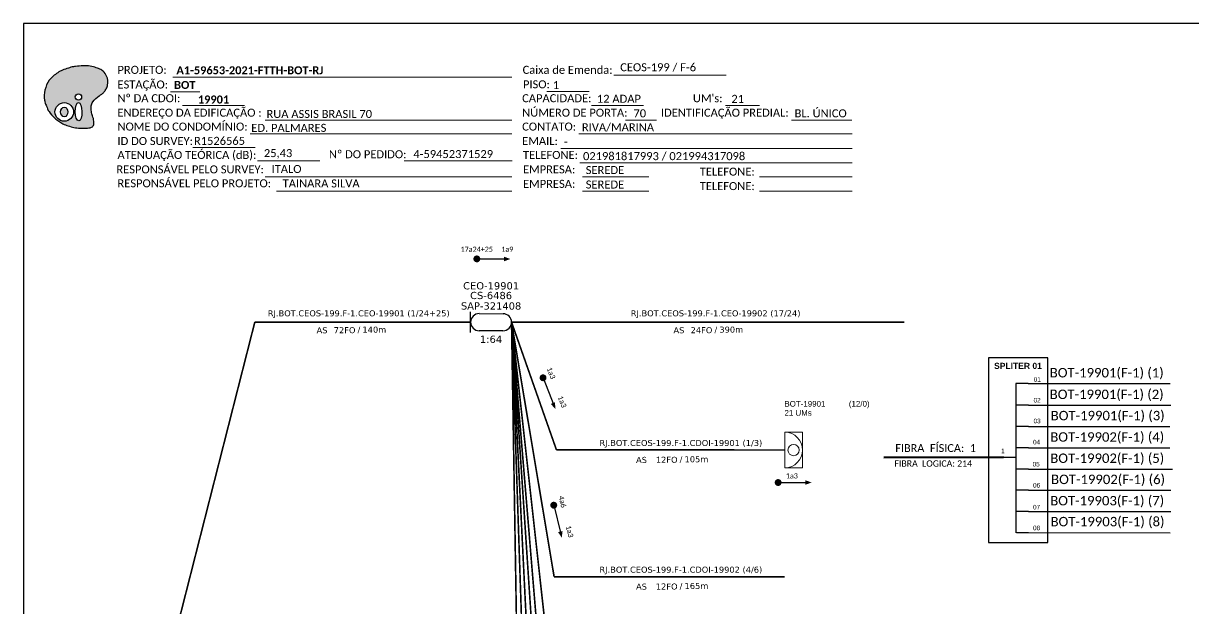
# Model space of a CAD drawing. Extents: x -89 to 749, y 705 to 1299.
# Drawn here: x -89.3 to 172.8, y 1168 to 1299 of the extents above; entities that cross this region are included whole.
import ezdxf
from ezdxf.enums import TextEntityAlignment as Align

# ---------------------------------------------------------------- set-up
doc = ezdxf.new("R2010")
doc.units = 0
for name, color, linetype, lineweight in [("20.0-LEGENDA DOS CDO'S", 1, 'Continuous', 0), ('20.1-CDO_INTERIOR', 1, 'Continuous', 0), ('40.1-ETIQUETAS', 1, 'Continuous', 20)]:
    doc.layers.add(name, color=color, linetype=linetype, lineweight=lineweight)
for name, color, linetype in [('20.4-CEOS', 1, 'Continuous'), ('CAP a instalar', 1, 'Continuous'), ('SETA', 7, 'Continuous'), ('texto', 255, 'Continuous'), ('UNIFILAR', 7, 'Continuous')]:
    doc.layers.add(name, color=color, linetype=linetype)
doc.styles.add('ARIAL', font='arial.ttf')
doc.styles.add('siredit', font='verdana.ttf')
doc.styles.get("Standard").update_dxf_attribs({"font": 'arial.ttf'})
doc.styles.add('WMF-Calibri0', font='calibri.ttf')
doc.styles.add('WMF-Calibri1', font='calibrib.ttf')
doc.linetypes.add('FENCELINE1', pattern='A,0.25,-0.1,[133,ltypeshp.shx,S=0.1,R=0,X=-0.1,Y=0],-0.1,1', length=1.45)

# ---------------------------------------------------------------- blocks, each defined once
blk = doc.blocks.new('OI')
h = blk.add_hatch(color=40)
edge = h.paths.add_edge_path()
edge.add_spline(control_points=[(4.352419702950127, -0.6712759720847714), (3.924115752848461, -0.9915029685596106), (3.259381865687179, -1.500698829921178), (2.812477989493668, -2.594763842551949), (2.897620153085453, -3.503477074728932), (3.058319510024647, -4.273537287510011), (3.31256017573575, -4.850776572338021), (3.374319546476701, -5.386617152055612), (3.40373478638643, -5.881418795735535), (3.203556863798093, -6.395456820980147), (2.54040674550884, -6.612094221073558), (1.652141110328765, -6.633251194432177), (0.5504409367210052, -6.670844676145138), (-0.5591961455999713, -6.424414889548825), (-1.608183129908948, -6.140502192816481), (-2.774697610003917, -5.605051963396024), (-3.918812940678667, -4.767945078591104), (-4.891027295321181, -3.696022096142838), (-5.341519274570906, -2.648111499301897), (-5.601855179603182, -1.940823267118849), (-5.845189685200991, -0.9558993654544832), (-5.707762275863855, 0.4682888211259506), (-5.097642077570273, 2.023349581494928), (-4.143343415207334, 3.01628683071891), (-3.29790337558995, 3.614532800154741), (-2.366475374024266, 4.158047617166403), (-1.364272336810055, 4.441945920877722), (-0.5615272271484302, 4.704058582470099), (0.7939944845060355, 4.853146434422466), (2.235070974699946, 4.967911457819085), (3.789711588355888, 4.572881902536379), (4.666137906037339, 4.210020552204397), (5.436098154557043, 3.650312278273106), (5.761948681162404, 2.994656724675468), (6.034585585907428, 2.213775269688841), (6.009808082014704, 1.455541098135563), (5.718042820068033, 0.6359933999344543), (5.313400224373256, 0.0750211537648235), (4.875050523754715, -0.3768521848496249), (4.507941044630717, -0.5549984263785248), (4.352419702950127, -0.6712759720847714)], knot_values=[0, 0, 0, 0, 1.604339872500801, 2.417190916820825, 3.4275953858818, 4.282807915804913, 4.776746146191369, 5.304181770748566, 5.888771497486102, 6.258406050447018, 6.858137058748512, 7.791289582546336, 8.986194879479926, 10.12424202223405, 11.18785698458849, 12.24290818547195, 13.95378441239277, 15.41416060145544, 16.51539074843153, 17.34918828129177, 17.67585288929998, 19.55202082369303, 21.51553059940301, 22.5686375333085, 23.63245026583211, 24.62108363093478, 25.78271769349368, 26.7453467966967, 27.14265309212063, 29.870543205723, 31.00464861129232, 31.9215319142548, 32.70958935288631, 33.8013910221095, 34.04247085086502, 35.19233337509274, 35.97146113351405, 36.62887121321, 37.25435925468828, 37.83691071008289, 37.83691071008289, 37.83691071008289, 37.83691071008289], degree=3, periodic=0)
h.paths.add_polyline_path([(1.129417951625206, -0.8737795733348717, -1), (-0.0445971396300624, -0.8737795733348717, -1)], flags=16)
edge = h.paths.add_edge_path(flags=16)
edge.add_ellipse((0.56219141516479, -3.586262332308107), major_axis=(-0.02268085786554877, 1.710246984485785), ratio=0.3613047418081332, start_angle=0, end_angle=359.9999999999999)
h.paths.add_polyline_path([(-0.3621758253683389, -3.620028578179783, -1), (-3.797581263575081, -3.620028578179783, -1)], flags=16)
edge = h.paths.add_edge_path(flags=0)
edge.add_ellipse((-2.079878544471709, -3.620028578179783), major_axis=(0, 0.8845587771671666), ratio=0.7582943452177149, start_angle=0, end_angle=360)
at = {"color": 40}
for centre, radius in [((-2.079878544471709, -3.620028578179783), 1.71770271910337), ((0.5424104059975721, -0.8737795733348717), 0.5870075456276344)]:
    blk.add_circle(centre, radius, dxfattribs=at)
blk.add_ellipse((0.56219141516479, -3.586262332308107), major_axis=(-0.02268085786554747, 1.710246984485719), ratio=0.3613047418081323, dxfattribs=at)
blk.add_ellipse((-2.079878544471709, -3.620028578179783), major_axis=(0, 0.8845587771671666), ratio=0.7582943452177149, start_param=-3.141592653589792, end_param=3.141592653589792, dxfattribs=at)
at = {"color": 40, "start_tangent": (-0.8008975356961701, -0.5988014172626867), "end_tangent": (-0.8008975356961701, -0.5988014172626867)}
blk.add_spline([(4.352419702950127, -0.6712759720847714), (3.195715068262444, -1.783004722539629), (2.897004975372082, -2.538980317818726), (2.922427632545378, -3.549064908138091), (3.11944884785592, -4.381273482988802), (3.284845839634753, -4.846696742557782), (3.367467724334828, -5.367620885039825), (3.354757271305087, -5.952072416812001), (3.202224830491132, -6.288767467624978), (2.662005623351006, -6.549229538866112), (1.732598946122408, -6.632757145040017), (0.5377612012316888, -6.620051554758077), (-0.5808103232534167, -6.410411282525133), (-1.601602329721089, -6.111646378836753), (-2.561285749098686, -5.67330773000762), (-3.946789045007307, -4.669575653769554), (-4.893762011354708, -3.557846903314469), (-5.365989882126965, -2.563005873463537), (-5.639277317844031, -1.775267145659056), (-5.715543538250557, -1.45763019920909), (-5.626565989256932, 0.4164266606059357), (-4.844587258720792, 2.217504089340678), (-4.125749281802172, 2.987118393508266), (-3.267753864447484, 3.61603921020756), (-2.401994012467155, 4.093381654678211), (-1.302489480862248, 4.468192914217439), (-0.3725285763989348, 4.71684428964741), (0.0215138542212401, 4.767666088655602), (2.749216299421759, 4.799663625071756), (3.849960618963931, 4.526612322314946), (4.689438892891332, 4.157896688180386), (5.312279984731532, 3.675088754424365), (5.853457926188213, 2.726849691424291), (5.929724146595192, 2.498151314828332), (5.936079810888286, 1.348306355646997), (5.669057857149737, 0.6163641856880134), (5.294082419409762, 0.0763813767231625), (4.842645512173502, -0.3565620477762366), (4.352419702950127, -0.6712759720847714)], degree=3, dxfattribs=at)
blk = doc.blocks.new('CARIMBO')
at = {"color": 7, "lineweight": 0}
for points in [[(35.66471832577918, -16.78595427051357), (111.6366433491248, -16.78595427051357)], [(134.4756121066066, -16.29534534774859), (159.6094163852786, -16.29534534774859)], [(35.14850983938868, -20.06493532826585), (41.69847490891061, -20.06493532826585)], [(119.4342196304015, -20.02280253698893), (128.9158568747253, -20.02280253698893)], [(37.81000762400981, -23.13515663936914), (51.7533540026734, -23.13515663936914)], [(129.4824049556755, -23.13515663936914), (141.0993914069377, -23.13515663936914)], [(159.4244436713316, -23.13515663936914), (167.0887523463161, -23.13515663936914)], [(56.37955917691306, -26.37200490584451), (111.6366433491248, -26.37200490584451)], [(137.066372518304, -26.37200490584451), (144.0114175897852, -26.37200490584451)], [(174.2391083118628, -26.37200490584451), (187.7966850876128, -26.37200490584451)], [(52.96901286363845, -29.48435900822483), (111.6366433491248, -29.48435900822483)], [(126.5971999784606, -29.48435900822483), (187.8252362844778, -29.48435900822483)], [(40.12931037379713, -32.54842461920316), (54.07265675245981, -32.54842461920316)], [(122.5579130103606, -32.7212072747003), (187.8252362844778, -32.7212072747003)], [(54.66519152064211, -35.51602187663696), (68.6085378993057, -35.51602187663696)], [(126.8445031652473, -35.95805554117567), (187.8252362844778, -35.95805554117567)], [(56.37955917691306, -39.07040964355576), (111.6366433491248, -39.07040964355576)], [(127.4526453203753, -39.07040964355576), (142.2515575816524, -39.07040964355576)], [(167.0554538983006, -39.07040964355576), (187.8252362844778, -39.07040964355576)], [(58.86944245881659, -42.30725791003124), (111.6366433491248, -42.30725791003124)], [(127.4526453203753, -42.30725791003124), (142.2515575816524, -42.30725791003124)], [(167.0554538983006, -42.30725791003124), (187.8252362844778, -42.30725791003124)]]:
    blk.add_lwpolyline(points, dxfattribs=at)
at = {"color": 7, "xscale": 1.213923925163967, "yscale": 1.213923925163967, "zscale": 1.213923925163967, "rotation": 0.1532896023949059}
blk.add_blockref('OI', (13.86064372473447, -20.16081004027546), dxfattribs=at)
at = {"color": 7, "lineweight": 0, "style": 'WMF-Calibri0'}
for s, p in [('PROJETO:', (23.26411152758737, -16.03898928594219)), ('Caixa de Emenda:', (114.019383223992, -16.03898928594219)), ('ESTAÇÃO:', (23.26411152758737, -19.31797034369458)), ('PISO:', (114.0902684085968, -19.27583755241767)), ('Nº DA CDOI:', (23.26411152758737, -22.38819165479788)), ('CAPACIDADE:', (113.9104579965951, -22.38819165479788)), ("UM's:", (152.1547894428747, -22.38819165479788)), ('ENDEREÇO DA EDIFICAÇÃO :', (23.26411152758737, -25.62503992127324)), ('NÚMERO DE PORTA:', (113.9104579965951, -25.62503992127324)), ('IDENTIFICAÇÃO PREDIAL:', (144.9934328708498, -25.62503992127324)), ('NOME DO CONDOMÍNIO:', (23.26411152758737, -28.73739402365345)), ('CONTATO:', (113.9104579965951, -28.73739402365345)), ('ID DO SURVEY:', (23.26411152758737, -31.97424229012893)), ('EMAIL:', (113.9104579965951, -31.97424229012893)), ('ATENUAÇÃO TEÓRICA (dB):', (23.26411152758737, -35.08659639250925)), ('TELEFONE:', (114.092746456985, -35.08659639250925)), ('RESPONSÁVEL PELO SURVEY:', (23.02177706110069, -38.32344465898473)), ('EMPRESA:', (114.092746456985, -38.32344465898473)), ('RESPONSÁVEL PELO PROJETO:', (23.26411152758737, -41.43579876136471)), ('TELEFONE:', (153.6960943270597, -38.82787422359218)), ('EMPRESA:', (114.092746456985, -41.5602929254602)), ('TELEFONE:', (153.6960943270597, -42.06472249006765))]:
    blk.add_text(s, height=1.792715962971007, dxfattribs=at).set_placement(p)
at = {"color": 7, "lineweight": 0, "flags": 8}
for tag, p, style in [('PROJ', (36.45932925052784, -16.13455413835982), 'WMF-Calibri1'), ('CEOS-XX', (135.8742178945085, -15.45587154045222), 'WMF-Calibri0'), ('EST', (35.94312076413735, -19.41353519611221), 'WMF-Calibri1'), ('PISO_PTR', (120.7849113901812, -19.42375161468328), 'WMF-Calibri0'), ('CAPAC.', (130.6569082044116, -22.51548958389083), 'WMF-Calibri0'), ("UC'S", (160.7751354311113, -22.53610571706349), 'WMF-Calibri0'), ('LOGRADOURO', (56.64517196820088, -25.91233136994379), 'WMF-Calibri0'), ('N°', (138.8451201973057, -25.77295398353886), 'WMF-Calibri0'), ('N°PREDIO', (174.9422599233294, -25.77295398353886), 'WMF-Calibri0'), ('NOME_DO_COND.', (53.23462565492628, -29.02468547232411), 'WMF-Calibri0'), ('NOME_DO_CONTATO', (127.3003515899272, -28.88530808591918), 'WMF-Calibri0'), ('_ID_', (40.39492316508586, -31.93881567925018), 'WMF-Calibri0'), ('EMAIL', (123.2610646218272, -32.12215635239465), 'WMF-Calibri0'), ('O_POTEN', (56.06379730854314, -34.67654806934058), 'WMF-Calibri0'), ('TELEFONE', (127.5476547767139, -35.35900461887002), 'WMF-Calibri0'), ('RES_SURVEY', (57.77816496481501, -38.23093583625939), 'WMF-Calibri0'), ('EMP_RESP_SURVEY', (128.1557969318419, -38.47135872125011), 'WMF-Calibri0'), ('CONT_RESP_SURVEY', (167.7586055097672, -38.47135872125011), 'WMF-Calibri0'), ('RES_PROJ', (60.26804824671854, -41.46778410273487), 'WMF-Calibri0'), ('EMP_RESP_PROJ', (128.1557969318419, -41.70820698772559), 'WMF-Calibri0'), ('CONT_RESP_PROJ', (167.7586055097681, -41.70820698772559), 'WMF-Calibri0')]:
    blk.add_attdef(tag, p, '', height=1.792715962971007, dxfattribs=dict(at, style=style))
at = {"color": 7, "lineweight": 0, "style": 'WMF-Calibri1', "flags": 8}
blk.add_attdef("N° CDO'S", text='', height=1.792715962971007, dxfattribs=at).set_placement((44.78168081334115, -22.67548310346842), align=Align.CENTER)
blk = doc.blocks.new('ETIQUETA_RS5F')
at = {"layer": '40.1-ETIQUETAS', "color": 0, "style": 'siredit'}
blk.add_text('/', height=1.5, dxfattribs=at).set_placement((1.579685439575143, -1.954241996242686), align=Align.MIDDLE_RIGHT)
for tag, p in [('ETIQUETA_R_PRIMARIA', (1.21386737562608, 4.104300005361877)), ('ETIQUETA_R_SECUNDARIA', (1.21386737562608, 2.104300005361878)), ('F_ATIVAS/F_MORTAS', (1.142685621933026, -4.244905073340547))]:
    blk.add_attdef(tag, text='', height=1.5, dxfattribs=at).set_placement(p, align=Align.MIDDLE_CENTER)
for tag, p in [('TIPO_CABO', (-6.584823890483393, -2.115119524236789)), ('CAP_CABO', (0.3972908086682878, -2.092994078243819))]:
    blk.add_attdef(tag, text='', height=1.5, dxfattribs=at).set_placement(p, align=Align.MIDDLE_RIGHT)
blk.add_attdef('METROS', text='', height=1.5, dxfattribs=at).set_placement((2.142685621933026, -1.954241996242686), align=Align.MIDDLE_LEFT)
for tag, p in [('FUSÃO_1', (0.8484388594359302, -8.387413705695524)), ('FUSÃO_2', (0.8484388594359302, -10.59879640730355)), ('FUSÃO_3', (0.8484388594359302, -12.93303376395936)), ('FUSÃO_4', (0.8484388594359302, -15.14441639748912)), ('FUSÃO_5', (0.8484388594359302, -17.15864981329581))]:
    blk.add_attdef(tag, text='', height=1.5, dxfattribs=at).set_placement(p, align=Align.CENTER)
blk = doc.blocks.new('CDOI_INT')
at = {"layer": '20.1-CDO_INTERIOR', "color": 0, "lineweight": 18}
blk.add_lwpolyline([(4.249981471179524, -4.24998872676845), (4.249981471179524, 4.250011275022914), (-1.852971610105669e-05, 4.250011275022914), (-1.852971610105669e-05, -4.24998872676845)], close=True, dxfattribs=at)
blk.add_circle((2.124981470731825, 1.127412723178622e-05), 1.360000000286616, dxfattribs=at)
blk.add_arc((-1.852971610105669e-05, 1.127412723178622e-05), 4.250000000895675, 270, 90, dxfattribs=at)
at = {"layer": "20.0-LEGENDA DOS CDO'S", "color": 0, "style": 'ARIAL'}
for tag, p, height in [('CDO_N', (-0.08316492233080908, 10.38098629381203), 1.36026264347739), ('SPLITER_1', (21.17675913080774, 10.38098629381203), 1.36026264347739), ('SURVEY', (-0.07814626409873426, 8.200063073254213), 1.360262643477362), ('SPLITER_2', (21.19367802979167, 8.681501830021247), 1.36026264347739), ('SAP', (-0.08316492233080908, 6.22686687745464), 1.36026264347739), ('1:XX', (5.943843487360652, -2.215305510502517), 1.360262643477362), ('UMS', (5.943843487360425, -4.242847191936576), 1.360262643477362)]:
    blk.add_attdef(tag, p, '', height=height, dxfattribs=at)
blk.add_attdef('FIBRAS_UTILIZADAS', text='', height=1.36026264347739, dxfattribs=at).set_placement((15.33943335140287, 10.38098629381203), align=Align.CENTER)

msp = doc.modelspace()

# ---------------------------------------------------------------- linework, layer by layer
msp.add_lwpolyline([(-89.31730141181794, 705.0231007270784), (749.2471410042413, 705.0231007270775), (749.2471410042413, 1299.023100727077), (-89.31730141181794, 1299.023100727078), (-89.31730141181794, 705.0231007270784)])
at = {"color": 7, "lineweight": 0}
msp.add_lwpolyline([(-4.010172526902352, 1268.262613774359), (20.13938130401129, 1268.262613774359)], dxfattribs=at)
for points, const_width in [([(11.86787879492323, 1246.306105815253, 1), (12.6378787949273, 1246.306105815253, 1)], 0.77), ([(26.93812059249677, 1220.04703932675, 1), (27.21832801621923, 1219.32983377763, 1)], 0.7699999999999999), ([(26.93812059249677, 1220.04703932675, 1), (27.21832801621923, 1219.32983377763, 1)], 0.7699999999999999), ([(29.39086821826032, 1191.530097789832, 1), (29.57454956185376, 1190.782326993391, 1)], 0.7699999999999999), ([(29.39086821826032, 1191.530097789832, 1), (29.57454956185376, 1190.782326993391, 1)], 0.7699999999999999)]:
    msp.add_lwpolyline(points, format="xyb", close=True, dxfattribs=dict(const_width=const_width))
at = {"color": 7}
msp.add_lwpolyline([(126.8737102921287, 1182.819528169316), (140.1793102921297, 1182.819528169316), (140.1793102921297, 1224.133416169067), (126.8737102921287, 1224.133416169067)], close=True, dxfattribs=at)
msp.add_lwpolyline([(79.35755475950765, 1196.232649240368, 0.7699999999999999, 0.7699999999999999, 1), (80.12755475533532, 1196.232649507108, 0.7699999999999999, 0.7699999999999999, 1)], format="xyseb", close=True)
at = {"layer": '20.4-CEOS', "color": 5}
for p, q in [((12.76337435617876, 1234.042352913408), (18.11381730507543, 1234.03498332386)), ((18.10856323854074, 1230.220444793565), (12.75812028963907, 1230.227814383113))]:
    msp.add_line(p, q, dxfattribs=at)
msp.add_lwpolyline([(10.85031051065431, 1229.838019490135), (10.85664560489369, 1234.43740187292)], dxfattribs=at)
for centre, start, end in [((12.76074732291141, 1232.135083648271), 89.92108202736512, 269.9210820272148), ((18.11119027180808, 1232.127714058723), 269.9210820273651, 89.92108202736512)]:
    msp.add_arc(centre, 1.907271074343831, start, end, dxfattribs=at)
at = {"layer": 'CAP a instalar', "color": 7, "linetype": 'FENCELINE1', "ltscale": 7, "const_width": 0.3592512}
for points in [[(-37.47933676885231, 1232.156916677883), (-58.55782596788293, 1149.374971483868)], [(-37.47933676885231, 1232.156916677883), (10.85347805777411, 1232.137710681528)], [(20.01824505538372, 1232.156436932515), (108.0153378784174, 1232.137710681528)]]:
    msp.add_lwpolyline(points, dxfattribs=at)
at = {"layer": 'CAP a instalar', "color": 251, "linetype": 'FENCELINE1', "ltscale": 7, "const_width": 0.3592512}
for points in [[(20.01824505538372, 1232.156436932515), (29.49169680744291, 1089.728606116993)], [(20.01824505538372, 1232.156436932515), (28.4657706475312, 1061.172703485993)], [(20.01824505538372, 1232.156436932515), (26.7421106501809, 1032.680636045709)], [(29.5626328915917, 1175.140962696009), (20.01824505538372, 1232.156436932515)], [(20.01824505538372, 1232.156436932515), (23.79036388564833, 1004.245972651022)], [(20.02949901654262, 1232.074633141042), (29.49169680744291, 1118.345408928711)], [(29.52519550075209, 1146.648895255724), (20.02949901654262, 1232.074633141042)], [(81.22579148762435, 1175.140962696009), (29.5626328915917, 1175.140962696009)]]:
    msp.add_lwpolyline(points, dxfattribs=at)
at = {"layer": 'CAP a instalar', "color": 10, "linetype": 'FENCELINE1', "ltscale": 7, "const_width": 0.3592512}
for points in [[(30.07584709640201, 1203.570777744974), (20.01824505538372, 1232.156436932515)], [(30.07584709640201, 1203.570777744974), (81.22579148762435, 1203.509588239516)]]:
    msp.add_lwpolyline(points, dxfattribs=at)
at = {"layer": 'SETA'}
for points in [[(12.25287879492527, 1246.306105815253), (18.87250278519338, 1246.306105815253)], [(27.07822430436551, 1219.68843655219), (29.48714350474376, 1213.522681930208)], [(27.07822430436551, 1219.68843655219), (29.48714350474376, 1213.522681930208)], [(79.74255475738579, 1196.232649373738), (86.36217871207833, 1196.232649373738)], [(29.48270889006227, 1191.156212391607), (31.06180165446705, 1184.727690958661)], [(29.48270889006227, 1191.156212391607), (31.06180165446705, 1184.727690958661)]]:
    msp.add_lwpolyline(points, dxfattribs=at)
for points in [[(18.34127279650471, 1246.791963858144), (19.75209113742, 1246.278630524808), (18.34127279650471, 1245.765297191472)], [(29.78145377774541, 1214.208001522697), (29.81672164453545, 1212.707109894453), (28.82517971225008, 1213.834391624413)], [(29.78145377774541, 1214.208001522697), (29.81672164453545, 1212.707109894453), (28.82517971225008, 1213.834391624413)], [(85.83094872629778, 1196.756172226005), (87.24176705961924, 1196.242838895419), (85.83094872629778, 1195.729505564849)], [(31.44348745213784, 1185.368469728985), (31.28152035202498, 1183.875926208468), (30.44645972354607, 1185.123561270874)], [(31.44348745213784, 1185.368469728985), (31.28152035202498, 1183.875926208468), (30.44645972354607, 1185.123561270874)]]:
    msp.add_solid(points, dxfattribs=at)
at = {"layer": 'UNIFILAR', "color": 7, "linetype": 'Continuous'}
for p, q in [((133.0100682477785, 1218.401553268562), (133.0100682477785, 1184.96152993206)), ((135.7180208803189, 1218.401553268562), (133.0100682477785, 1218.401553268562)), ((135.8549902921278, 1213.5630259324), (133.1470376594346, 1213.5630259324)), ((135.8549902921278, 1208.79518593281), (133.1470376594346, 1208.79518593281)), ((135.8549902921278, 1204.005169932068), (133.1470376594346, 1204.005169932068)), ((130.2001102921288, 1201.902193779495), (132.9983280124134, 1201.902193779495)), ((135.8549902921278, 1199.259505932397), (133.1470376594346, 1199.259505932397)), ((135.8549902921278, 1194.511825932165), (133.1470376594346, 1194.511825932165)), ((135.8549902921278, 1189.746001931903), (133.1470376594346, 1189.746001931903)), ((135.8549902921278, 1184.990257931936), (133.1470376594346, 1184.990257931936))]:
    msp.add_line(p, q, dxfattribs=at)
at = {"layer": 'UNIFILAR', "color": 10, "linetype": 'Continuous'}
for p, q in [((135.7180208803189, 1218.401553268562), (167.5751457499082, 1218.391782901068)), ((135.8549902921278, 1213.5630259324), (167.7121151617121, 1213.553255564906)), ((135.8549904346347, 1208.804956300303), (167.4736042091475, 1208.799101278561)), ((135.8549904346347, 1204.014940299562), (167.4736042091475, 1204.00908527782)), ((135.8549902921278, 1199.259505932397), (168.0737638501928, 1199.253421379019)), ((135.8538842423089, 1194.494143740034), (167.7121151617173, 1194.488309945958)), ((135.8549904346347, 1189.755772299397), (167.7121151617173, 1189.752358415206)), ((135.8549904346347, 1185.008092299165), (167.5751457499082, 1185.002278011845))]:
    msp.add_line(p, q, dxfattribs=at)
at = {"layer": 'UNIFILAR', "color": 1, "linetype": 'Continuous', "lineweight": 60}
msp.add_line((130.2001102921288, 1201.902193779495), (103.4154099051112, 1201.817257194818), dxfattribs=at)

# ---------------------------------------------------------------- block references
ref = msp.add_blockref('CARIMBO', (-91.50984632542486, 1303.768187169149))
ref.add_attrib('PROJ', 'A1-59653-2021-FTTH-BOT-RJ', (-55.05051707489793, 1287.633633030789), dxfattribs={"color": 7, "lineweight": 0, "height": 1.792715962971008, "style": 'WMF-Calibri1'})
ref.add_attrib('EST', 'BOT', (-55.56672556128569, 1284.354651973037), dxfattribs={"color": 7, "lineweight": 0, "height": 1.792715962971008, "style": 'WMF-Calibri1'})
ref.add_attrib("N° CDO'S", '19901', dxfattribs={"color": 7, "lineweight": 0, "height": 1.792715962971008, "style": 'WMF-Calibri1'}).set_placement((-46.72816551208189, 1281.09270406568), align=Align.CENTER)
ref.add_attrib('LOGRADOURO', 'RUA ASSIS BRASIL 70', (-34.86467435722398, 1277.855855799205), dxfattribs={"color": 7, "lineweight": 0, "height": 1.792715962971008, "style": 'WMF-Calibri0'})
ref.add_attrib('NOME_DO_COND.', 'ED. PALMARES', (-38.27522067049676, 1274.743501696825), dxfattribs={"color": 7, "lineweight": 0, "height": 1.792715962971008, "style": 'WMF-Calibri0'})
ref.add_attrib('_ID_', 'R1526565 ', (-51.11492316033718, 1271.829371489899), dxfattribs={"color": 7, "lineweight": 0, "height": 1.792715962971008, "style": 'WMF-Calibri0'})
ref.add_attrib('O_POTEN', '25,43', (-35.44604901688172, 1269.091639099808), dxfattribs={"color": 7, "lineweight": 0, "height": 1.792715962971008, "style": 'WMF-Calibri0'})
ref.add_attrib('RES_SURVEY', 'ITALO', (-33.73168136060804, 1265.537251332889), dxfattribs={"color": 7, "lineweight": 0, "height": 1.792715962971008, "style": 'WMF-Calibri0'})
ref.add_attrib('RES_PROJ', 'TAINARA SILVA', (-31.24179807870632, 1262.300403066414), dxfattribs={"color": 7, "lineweight": 0, "height": 1.792715962971008, "style": 'WMF-Calibri0'})
ref.add_attrib('CEOS-XX', 'CEOS-199 / F-6', (44.36437156908551, 1288.312315628696), dxfattribs={"color": 7, "lineweight": 0, "height": 1.792715962971008, "style": 'WMF-Calibri0'})
ref.add_attrib('CAPAC.', '12 ADAP', (39.14706187898673, 1281.252697585258), dxfattribs={"color": 7, "lineweight": 0, "height": 1.792715962971008, "style": 'WMF-Calibri0'})
ref.add_attrib("UC'S", '21', (69.2652891056864, 1281.232081452086), dxfattribs={"color": 7, "lineweight": 0, "height": 1.792715962971008, "style": 'WMF-Calibri0'})
ref.add_attrib('PISO_PTR', '1', (29.27506506475811, 1284.344435554465), dxfattribs={"color": 7, "lineweight": 0, "height": 1.792715962971008, "style": 'WMF-Calibri0'})
ref.add_attrib('N°', '70', (47.33527387188269, 1277.995233185611), dxfattribs={"color": 7, "lineweight": 0, "height": 1.792715962971008, "style": 'WMF-Calibri0'})
ref.add_attrib('N°PREDIO', 'BL. ÚNICO', (83.43241359790454, 1277.995233185611), dxfattribs={"color": 7, "lineweight": 0, "height": 1.792715962971008, "style": 'WMF-Calibri0'})
ref.add_attrib('NOME_DO_CONTATO', 'RIVA/MARINA', (35.79050526450419, 1274.88287908323), dxfattribs={"color": 7, "lineweight": 0, "height": 1.792715962971008, "style": 'WMF-Calibri0'})
ref.add_attrib('EMAIL', '-', (31.75121829640239, 1271.646030816755), dxfattribs={"color": 7, "lineweight": 0, "height": 1.792715962971008, "style": 'WMF-Calibri0'})
ref.add_attrib('TELEFONE', '021981817993 / 021994317098', (36.03780845128904, 1268.40918255028), dxfattribs={"color": 7, "lineweight": 0, "height": 1.792715962971008, "style": 'WMF-Calibri0'})
ref.add_attrib('EMP_RESP_SURVEY', 'SEREDE', (36.64595060641705, 1265.296828447899), dxfattribs={"color": 7, "lineweight": 0, "height": 1.792715962971008, "style": 'WMF-Calibri0'})
ref.add_attrib('EMP_RESP_PROJ', 'SEREDE', (36.64595060641705, 1262.059980181424), dxfattribs={"color": 7, "lineweight": 0, "height": 1.792715962971008, "style": 'WMF-Calibri0'})
at = {"layer": '40.1-ETIQUETAS', "color": 7}
ref = msp.add_blockref('ETIQUETA_RS5F', (-15.26695804394939, 1232.225037307), dxfattribs=dict(at, xscale=0.8981279884491232, yscale=0.8981279884491232, zscale=0.8981279884491232))
ref.add_attrib('ETIQUETA_R_SECUNDARIA', 'RJ.BOT.CEOS-199.F-1.CEO-19901 (1/24+25)', dxfattribs={"color": 0, "height": 1.347191983484655, "style": 'siredit'}).set_placement((-14.20430584706418, 1234.114968040941), align=Align.MIDDLE_CENTER)
ref.add_attrib('TIPO_CABO', 'AS', dxfattribs={"color": 0, "height": 1.347191983484655, "style": 'siredit'}).set_placement((-21.20852874668225, 1230.325389262261), align=Align.MIDDLE_RIGHT)
ref.add_attrib('CAP_CABO', '72FO', dxfattribs={"color": 0, "height": 1.347191983484655, "style": 'siredit'}).set_placement((-14.93769611661213, 1230.345260746304), align=Align.MIDDLE_RIGHT)
ref.add_attrib('METROS', '140m', dxfattribs={"color": 0, "height": 1.347191983484655, "style": 'siredit'}).set_placement((-13.37010818410721, 1230.469877874921), align=Align.MIDDLE_LEFT)
ref = msp.add_blockref('ETIQUETA_RS5F', (64.67634434012626, 1232.225037307), dxfattribs=dict(at, xscale=0.8981279884491232, yscale=0.8981279884491232, zscale=0.8981279884491232))
ref.add_attrib('ETIQUETA_R_SECUNDARIA', 'RJ.BOT.CEOS-199.F-1.CEO-19902 (17/24)', dxfattribs={"color": 0, "height": 1.347191983484655, "style": 'siredit'}).set_placement((65.73899653701125, 1234.114968040941), align=Align.MIDDLE_CENTER)
ref.add_attrib('TIPO_CABO', 'AS', dxfattribs={"color": 0, "height": 1.347191983484655, "style": 'siredit'}).set_placement((58.7347736373934, 1230.325389262261), align=Align.MIDDLE_RIGHT)
ref.add_attrib('CAP_CABO', '24FO', dxfattribs={"color": 0, "height": 1.347191983484655, "style": 'siredit'}).set_placement((65.00560626746352, 1230.345260746304), align=Align.MIDDLE_RIGHT)
ref.add_attrib('METROS', '390m', dxfattribs={"color": 0, "height": 1.347191983484655, "style": 'siredit'}).set_placement((66.57319419996844, 1230.469877874921), align=Align.MIDDLE_LEFT)
at = {"layer": '40.1-ETIQUETAS', "color": 10}
ref = msp.add_blockref('CDOI_INT', (81.22580882903918, 1203.509588239516), dxfattribs=dict(at, xscale=0.935870511312182, yscale=0.935870511312182, zscale=0.935870511312182))
ref.add_attrib('CDO_N', 'BOT-19901', (81.14797723065186, 1213.224847190234), dxfattribs={"layer": "20.0-LEGENDA DOS CDO'S", "color": 0, "height": 1.273029695670179, "style": 'ARIAL'})
ref.add_attrib('FIBRAS_UTILIZADAS', '(12/0)', (95.5815321628898, 1213.224847190234), dxfattribs={"layer": "20.0-LEGENDA DOS CDO'S", "color": 0, "height": 1.273029695670179, "style": 'ARIAL'})
ref.add_attrib('SURVEY', '21 UMs', (81.15267404492539, 1211.183785460673), dxfattribs={"layer": "20.0-LEGENDA DOS CDO'S", "color": 0, "height": 1.273029695670179, "style": 'ARIAL'})
ref = msp.add_blockref('ETIQUETA_RS5F', (56.88389060018295, 1203.201242254602), dxfattribs=dict(at, xscale=0.8981279836255366, yscale=0.8981279836255366, zscale=0.8981279836255366))
ref.add_attrib('ETIQUETA_R_SECUNDARIA', 'RJ.BOT.CEOS-199.F-1.CDOI-19901 (1/3)', dxfattribs={"color": 0, "height": 1.347191976249275, "style": 'siredit'}).set_placement((57.94654279143998, 1205.091172978392), align=Align.MIDDLE_CENTER)
ref.add_attrib('TIPO_CABO', 'AS ', dxfattribs={"color": 0, "height": 1.347191976249275, "style": 'siredit'}).set_placement((50.94231992944543, 1201.30159422007), align=Align.MIDDLE_RIGHT)
ref.add_attrib('CAP_CABO', '12FO', dxfattribs={"color": 0, "height": 1.347191976249275, "style": 'siredit'}).set_placement((57.21315252584446, 1201.321465704006), align=Align.MIDDLE_RIGHT)
ref.add_attrib('METROS', '105m', dxfattribs={"color": 0, "height": 1.347191976249275, "style": 'siredit'}).set_placement((58.78074044994042, 1201.44608283195), align=Align.MIDDLE_LEFT)
at = {"layer": '40.1-ETIQUETAS', "color": 251}
ref = msp.add_blockref('ETIQUETA_RS5F', (56.88389060018295, 1174.832606159971), dxfattribs=dict(at, xscale=0.8981279836255366, yscale=0.8981279836255366, zscale=0.8981279836255366))
ref.add_attrib('ETIQUETA_R_SECUNDARIA', 'RJ.BOT.CEOS-199.F-1.CDOI-19902 (4/6)', dxfattribs={"color": 0, "height": 1.347191976249275, "style": 'siredit'}).set_placement((57.94654279143998, 1176.722536883761), align=Align.MIDDLE_CENTER)
ref.add_attrib('TIPO_CABO', 'AS ', dxfattribs={"color": 0, "height": 1.347191976249275, "style": 'siredit'}).set_placement((50.94231992944543, 1172.932958125439), align=Align.MIDDLE_RIGHT)
ref.add_attrib('CAP_CABO', '12FO', dxfattribs={"color": 0, "height": 1.347191976249275, "style": 'siredit'}).set_placement((57.21315252584446, 1172.952829609375), align=Align.MIDDLE_RIGHT)
ref.add_attrib('METROS', '165m', dxfattribs={"color": 0, "height": 1.347191976249275, "style": 'siredit'}).set_placement((58.78074044994042, 1173.07744673732), align=Align.MIDDLE_LEFT)

# ---------------------------------------------------------------- texts
at = {"color": 7, "lineweight": 0, "style": 'WMF-Calibri0'}
msp.add_text('Nº DO PEDIDO:', height=1.792715962971007, dxfattribs=at).set_placement((-20.8753713731121, 1268.836796103433))
at = {"insert": (82.81361636652406, 1197.716910522432), "char_height": 1.154999993796828, "width": 19.52626844322663, "attachment_point": 5, "style": 'ARIAL'}
msp.add_mtext('\\C7;\\fCalibri|b0|i0|c0|p34;1a3', dxfattribs=at)
at = {"color": 7, "lineweight": 0, "style": 'WMF-Calibri0', "flags": 8}
msp.add_attdef('4-59452371529', (-1.970447488715763, 1268.872222714312), '4-59452371529', height=1.792715962971007, dxfattribs=at)
at = {"layer": '20.4-CEOS', "color": 5, "style": 'siredit'}
for tag, text, p in [('CEO-19901', 'CEOSXXX', (15.44829911707467, 1241.083413322787)), ('CS-6486', 'CS-XXXX', (15.44531610787209, 1238.917699690744)), ('SAP-321408', 'SAP 321408', (15.44208451452261, 1236.571509881016)), ('1:64', '1:XX', (15.43180970487794, 1229.11182945394))]:
    msp.add_attdef(tag, text=text, height=1.615843554386666, rotation=359.9210820273794, dxfattribs=at).set_placement(p, align=Align.TOP_CENTER)
at = {"layer": 'texto'}
for s, insert, char_height, width, attachment_point in [('\\C7;\\fCalibri|b0|i0|c0|p34;17a24+25', (12.23233164873665, 1248.45577181981), 1.155, 19.5262685480966, 5), ('\\C7;\\fCalibri|b0|i0|c0|p34;1a9', (19.07639884002975, 1248.45577181981), 1.155, 19.5262685480966, 5), ('{\\fArial|b1|i0|c0|p34;\\H1x;\\C10;SPLITER 01}', (133.4666189335074, 1222.341022985375), 1.366962558863639, 13.3056, 5), ('\\pxql;\\C1;\\fCalibri|b0|i0|c0|p34;BOT-19901(F-1) (1)', (140.5895705005356, 1221.873142778392), 2.112231769409179, 51.89510375126397, 1), ('\\C7;\\fArial|b0|i0|;\\H1.0273588255048;01 ', (137.7929781145595, 1219.280265943274), 1.366962558863639, 2.741377018322102, 5), ('\\C1;\\fCalibri|b0|i0|c0|p34;BOT-19901(F-1) (2)', (140.5774558722804, 1217.034657449833), 2.112231769409179, 51.89510375126397, 1), ('\\C7;\\fArial|b0|i0|;\\H1.0273588255048;02 ', (137.7528496045778, 1214.659954082766), 1.366962558863639, 2.893829561792682, 5), ('\\pxql;\\C1;\\fCalibri|b0|i0|c0|p34;BOT-19901(F-1) (3)', (140.803405682671, 1212.276587817777), 2.112231769409179, 51.89510375126397, 1), ('\\C7;\\fArial|b0|i0|;\\H1.0273588255048;03 ', (137.7528496045778, 1210.002994082738), 1.366962558863639, 2.661119999999995, 5), ('\\C7;\\fArial|b0|i0|;\\H1.0273588255048;04 ', (137.6364948260821, 1205.272737805126), 1.366962558863639, 2.893829561792682, 5), ('\\C7;\\fCalibri|b0|i0|c0|p34;BOT-19902(F-1) (4)', (140.7026464900073, 1207.486571817036), 2.112231769409179, 83.24159885752803, 1), ('\\C7;\\fCalibri|b0|i0|c0|p34;FIBRA  FÍSICA:  1', (115.019550016039, 1203.941105109765), 1.760177025878905, 26.6112, 5), ('\\C7;\\fArial|b0|i0|;\\H1.0273588255048;1', (130.0717595027277, 1203.308040702771), 1.366962558863639, 1.353976316297011, 5), ('\\C7;\\fCalibri|b0|i0|c0|p34;FIBRA  LOGICA: 214', (114.4873260160076, 1200.481649109015), 1.408218974121093, 26.6112, 5), ('\\C7;\\fArial|b0|i0|;\\H1.0273588255048;05 ', (137.5365643854512, 1200.335659909536), 1.366962558863639, 3.559109561792651, 5), ('\\C7;\\fCalibri|b0|i0|c0|p34;BOT-19902(F-1) (5)', (140.7026464900073, 1202.731121559016), 2.112231769409179, 83.24159885752803, 1), ('\\C7;\\fCalibri|b0|i0|c0|p34;BOT-19902(F-1) (6)', (140.8875016473478, 1197.993227817143), 2.112231769409179, 63.93340559831704, 1), ('\\C7;\\fArial|b0|i0|;\\H1.0273588255048;06 ', (137.6364948260821, 1195.608670436611), 1.366962558863639, 2.893829561792682, 5), ('\\C7;\\fCalibri|b0|i0|c0|p34;BOT-19903(F-1) (7)', (140.6936067481109, 1193.227404713808), 2.112231769409179, 51.57823819738103, 1), ('\\C7;\\fArial|b0|i0|;\\H1.0273588255048;07 ', (137.6364948260821, 1190.709874082779), 1.366962558863639, 2.893829561792682, 5), ('\\C7;\\fCalibri|b0|i0|c0|p34;BOT-19903(F-1) (8)', (140.7650178718334, 1188.537614443775), 2.112231769409179, 64.79369788152002, 1), ('\\C7;\\fArial|b0|i0|;\\H1.0273588255048;08 ', (137.6364948260821, 1186.05291408269), 1.366962558863639, 2.893829561792682, 5)]:
    msp.add_mtext(s, dxfattribs=dict(at, insert=insert, char_height=char_height, width=width, attachment_point=attachment_point))
at = {"layer": 'texto', "char_height": 1.154999999999999, "width": 19.5262685480966, "attachment_point": 5}
for s, insert, rotation in [('\\C7;\\fCalibri|b0|i0|c0|p34;1a3', (28.89462430049144, 1220.715161040968), 291.3402558960389), ('\\C7;\\fCalibri|b0|i0|c0|p34;1a3', (31.37097856193992, 1214.314736240219), 291.3402558960389), ('\\C7;\\fCalibri|b0|i0|c0|p34;4a6', (31.41812088813577, 1191.935733090189), 283.80081075657716), ('\\C7;\\fCalibri|b0|i0|c0|p34;1a3', (33.03327494816455, 1185.265722189104), 283.80081075657716)]:
    msp.add_mtext(s, dxfattribs=dict(at, insert=insert, rotation=rotation))

doc.saveas('drawing.dxf')
